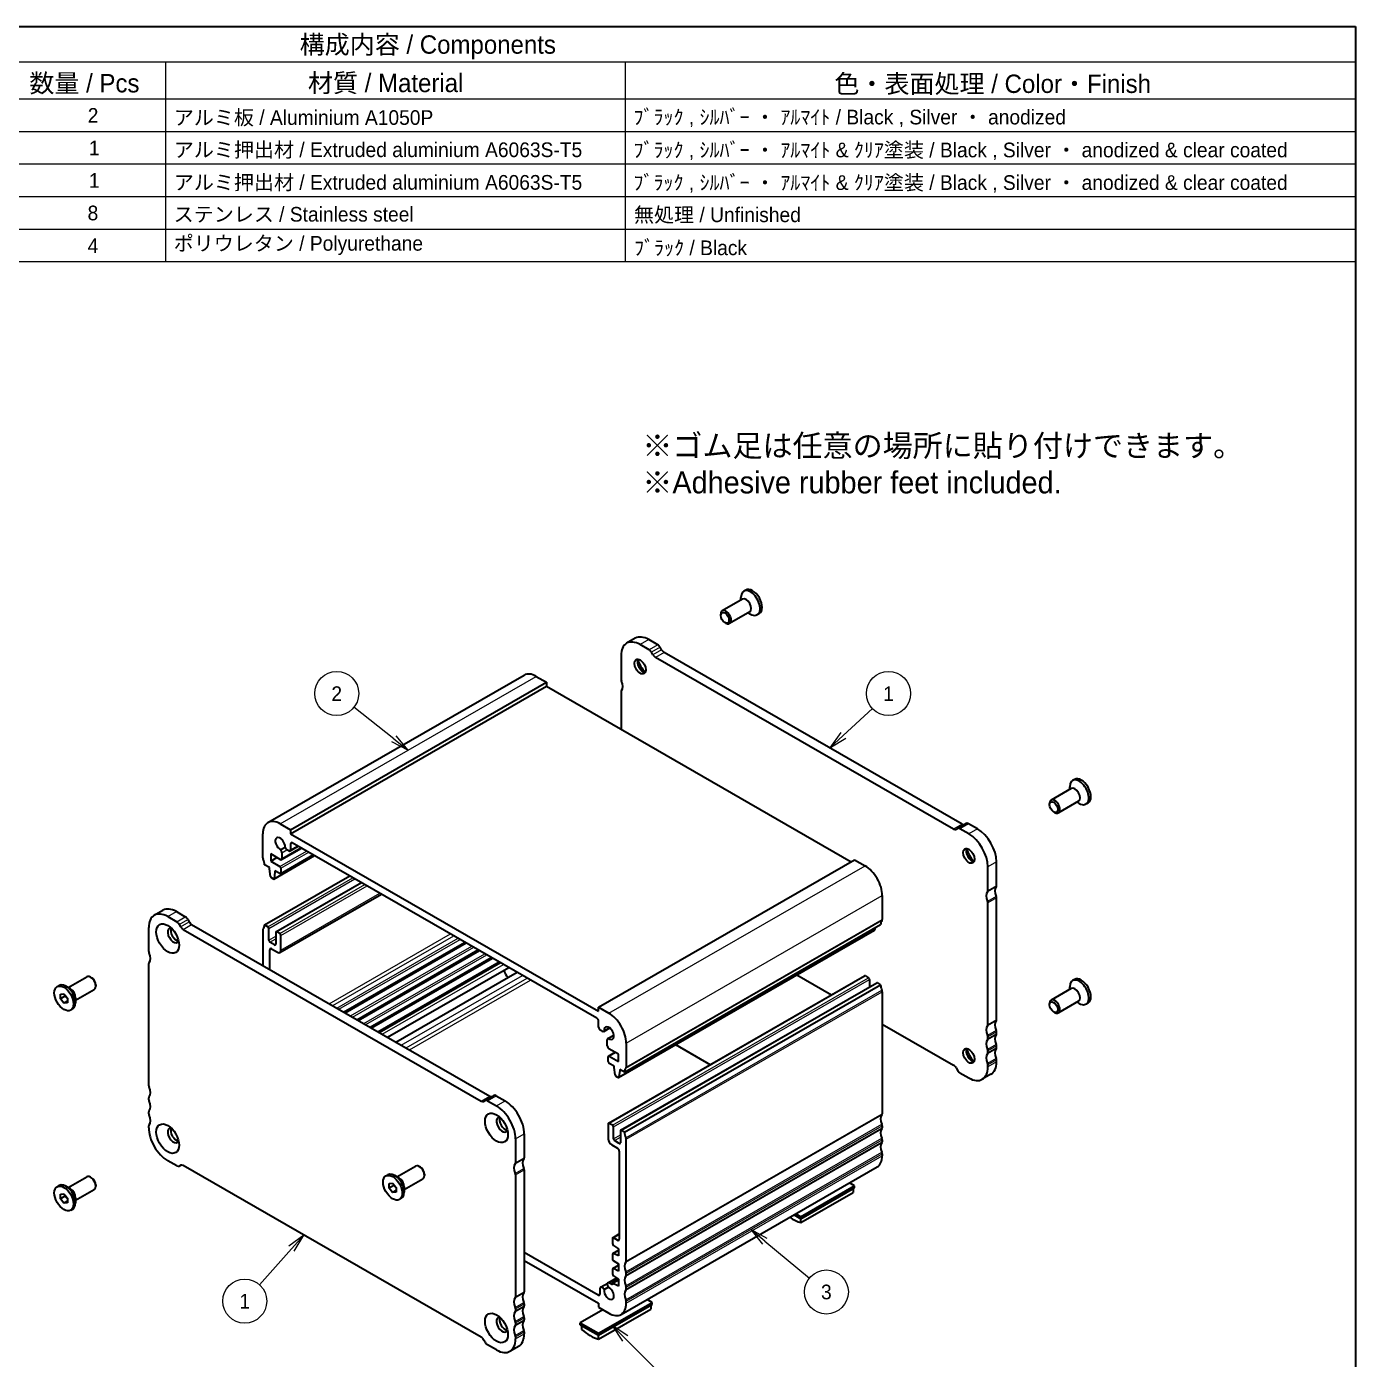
# Model space of a CAD drawing. Header units: millimetres. Extents: x 0 to 3168, y 0 to 562.
# Drawn here: x 315 to 586.5, y 149.2 to 421.5 of the extents above; entities that cross this region are included whole.
import ezdxf

# ---------------------------------------------------------------- set-up
doc = ezdxf.new("R2010")
doc.units = ezdxf.units.MM
doc.header["$LTSCALE"] = 1.5
for name, color, linetype, lineweight in [('Border (ISO)', 7, 'Continuous', 35), ('Symbol (ISO)', 7, 'Continuous', 18), ('Visible (ISO)', 7, 'Continuous', 35), ('Visible Narrow (ISO)', 7, 'Continuous', 25)]:
    doc.layers.add(name, color=color, linetype=linetype, lineweight=lineweight)
doc.layers.add('Symbol (TK)', color=100, linetype='Continuous', lineweight=18, true_color=0x00ff3f)
doc.styles.add('Note Text (TK)', font='')
doc.styles.add('Note Text (TK2)', font='')
doc.styles.get('Note Text (TK)').set_extended_font_data('MS PGothic')
doc.styles.get('Note Text (TK2)').set_extended_font_data('MS PGothic')

# ---------------------------------------------------------------- blocks, each defined once
blk = doc.blocks.new('図面枠 tk図枠')
at = {"layer": 'Border (ISO)'}
for p, q in [((14.5, 289), (405.5, 289)), ((405.5, 289), (405.5, 8))]:
    blk.add_line(p, q, dxfattribs=at)
blk = doc.blocks.new('バルーン1')
at = {"layer": 'Symbol (TK)', "color": 100, "true_color": 0x00ff40}
for p, q in [((274.52, 204.09), (269.09, 208.38)), ((274.21, 203.7), (276.48, 202.54)), ((274.52, 204.09), (276.48, 202.54)), ((276.48, 202.54), (274.83, 204.48))]:
    blk.add_line(p, q, dxfattribs=at)
at = {"layer": 'Symbol (TK)'}
blk.add_circle((266.74, 210.24), 3, dxfattribs=at)
at = {"layer": 'Symbol (TK)', "color": 7, "insert": (266.74, 210.22), "char_height": 2, "attachment_point": 5, "style": 'Note Text (TK2)'}
blk.add_mtext('2', dxfattribs=at)
blk = doc.blocks.new('バルーン2')
at = {"layer": 'Symbol (TK)', "color": 100, "true_color": 0x00ff40}
for p, q in [((335.74, 204.54), (339.71, 208.21)), ((335.4, 204.91), (333.9, 202.84)), ((335.74, 204.54), (333.9, 202.84)), ((333.9, 202.84), (336.08, 204.17))]:
    blk.add_line(p, q, dxfattribs=at)
at = {"layer": 'Symbol (TK)'}
blk.add_circle((341.91, 210.24), 3, dxfattribs=at)
at = {"layer": 'Symbol (TK)', "color": 7, "insert": (341.91, 210.22), "char_height": 2, "attachment_point": 5, "style": 'Note Text (TK2)'}
blk.add_mtext('1', dxfattribs=at)
blk = doc.blocks.new('バルーン3')
at = {"layer": 'Symbol (TK)', "color": 100, "true_color": 0x00ff40}
for p, q in [((262.25, 136.48), (260.21, 134.95)), ((260.59, 134.62), (262.25, 136.48)), ((260.96, 134.28), (262.25, 136.48)), ((260.59, 134.62), (256.2, 129.71))]:
    blk.add_line(p, q, dxfattribs=at)
at = {"layer": 'Symbol (TK)'}
blk.add_circle((254.21, 127.48), 3, dxfattribs=at)
at = {"layer": 'Symbol (TK)', "color": 7, "insert": (254.21, 127.46), "char_height": 2, "attachment_point": 5, "style": 'Note Text (TK2)'}
blk.add_mtext('1', dxfattribs=at)
blk = doc.blocks.new('バルーン5')
at = {"layer": 'Symbol (TK)', "color": 100, "true_color": 0x00ff40}
for p, q in [((306.02, 122.4), (304.26, 124.16)), ((306.38, 122.75), (304.26, 124.16)), ((304.26, 124.16), (305.67, 122.04)), ((306.02, 122.4), (310.93, 117.49))]:
    blk.add_line(p, q, dxfattribs=at)
at = {"layer": 'Symbol (TK)'}
blk.add_circle((313.05, 115.37), 3, dxfattribs=at)
at = {"layer": 'Symbol (TK)', "color": 7, "insert": (313.05, 115.37), "char_height": 2, "attachment_point": 5, "style": 'Note Text (TK2)'}
blk.add_mtext('5', dxfattribs=at)
blk = doc.blocks.new('バルーン6')
at = {"layer": 'Symbol (TK)', "color": 100, "true_color": 0x00ff40}
for p, q in [((325.06, 135.64), (323.13, 137.23)), ((325.38, 136.02), (323.13, 137.23)), ((323.13, 137.23), (324.74, 135.25)), ((325.06, 135.64), (331.13, 130.62))]:
    blk.add_line(p, q, dxfattribs=at)
at = {"layer": 'Symbol (TK)'}
blk.add_circle((333.44, 128.72), 3, dxfattribs=at)
at = {"layer": 'Symbol (TK)', "color": 7, "insert": (333.44, 128.71), "char_height": 2, "attachment_point": 5, "style": 'Note Text (TK2)'}
blk.add_mtext('3', dxfattribs=at)
blk = doc.blocks.new('構成内容 _ Components')
at = {"layer": 'Symbol (ISO)'}
for p, q in [((405.5, 289), (155.16, 289)), ((405.5, 289), (405.5, 284.16)), ((405.5, 284.16), (155.16, 284.16)), ((243.4, 284.16), (243.4, 279.12)), ((306.01, 284.16), (306.01, 279.12)), ((405.5, 284.16), (405.5, 279.12)), ((405.5, 279.12), (155.16, 279.12)), ((243.4, 279.12), (243.4, 256.95)), ((306.01, 279.12), (306.01, 256.95)), ((405.5, 279.12), (405.5, 256.95)), ((405.5, 274.69), (155.16, 274.69)), ((405.5, 270.25), (155.16, 270.25)), ((405.5, 265.82), (155.16, 265.82)), ((405.5, 261.39), (155.16, 261.39)), ((405.5, 256.95), (155.16, 256.95))]:
    blk.add_line(p, q, dxfattribs=at)
at = {"layer": 'Symbol (ISO)', "color": 7, "attachment_point": 7}
for s, insert, char_height, style in [('構成内容 / Components', (261.69, 284.56), 2.5, 'Note Text (TK)'), ('数量 / Pcs', (224.87, 279.76), 2.5, 'Note Text (TK)'), ('材質 / Material', (262.82, 279.8), 2.5, 'Note Text (TK)'), ('色・表面処理 / Color・Finish', (334.53, 279.69), 2.5, 'Note Text (TK)'), ('2', (232.82, 275.91), 2, 'Note Text (TK2)'), ('アルミ板 / Aluminium A1050P', (244.55, 275.4), 2, 'Note Text (TK2)'), ('ﾌﾞﾗｯｸ , ｼﾙﾊﾞｰ ・ ｱﾙﾏｲﾄ / Black , Silver ・ anodized', (307.16, 275.31), 2, 'Note Text (TK2)'), ('1', (232.99, 271.48), 2, 'Note Text (TK2)'), ('アルミ押出材 / Extruded aluminium A6063S-T5', (244.55, 271.01), 2, 'Note Text (TK2)'), ('ﾌﾞﾗｯｸ , ｼﾙﾊﾞｰ ・ ｱﾙﾏｲﾄ & ｸﾘｱ塗装 / Black , Silver ・ anodized & clear coated', (307.16, 270.83), 2, 'Note Text (TK2)'), ('1', (232.99, 267.05), 2, 'Note Text (TK2)'), ('アルミ押出材 / Extruded aluminium A6063S-T5', (244.55, 266.57), 2, 'Note Text (TK2)'), ('ﾌﾞﾗｯｸ , ｼﾙﾊﾞｰ ・ ｱﾙﾏｲﾄ & ｸﾘｱ塗装 / Black , Silver ・ anodized & clear coated', (307.16, 266.39), 2, 'Note Text (TK2)'), ('8', (232.8, 262.59), 2, 'Note Text (TK2)'), ('ステンレス / Stainless steel', (244.53, 262.31), 2, 'Note Text (TK2)'), ('無処理 / Unfinished', (307.24, 262.15), 2, 'Note Text (TK2)'), ('4', (232.8, 258.15), 2, 'Note Text (TK2)'), ('ポリウレタン / Polyurethane', (244.53, 257.88), 2, 'Note Text (TK2)'), ('ﾌﾞﾗｯｸ / Black', (307.24, 257.71), 2, 'Note Text (TK2)')]:
    blk.add_mtext(s, dxfattribs=dict(at, insert=insert, char_height=char_height, style=style))

msp = doc.modelspace()

# ---------------------------------------------------------------- linework, layer by layer
at = {"layer": 'Visible (ISO)'}
for p, q in [((461.945, 306.3795), (461.5278, 306.1393)), ((461.2636, 304.5216), (457.1388, 302.1463)), ((460.9515, 304.3419), (460.9515, 304.8668)), ((456.8267, 301.2074), (456.8267, 301.4572)), ((457.6672, 299.7479), (457.8833, 299.6225)), ((462.7607, 301.9218), (458.6359, 299.5466)), ((462.4486, 301.7421), (462.9026, 301.4786)), ((464.7097, 301.5787), (464.2925, 301.3384)), ((439.3695, 296.5294), (437.6017, 295.5114)), ((442.1748, 294.1888), (440.3464, 295.2417)), ((443.9426, 295.2068), (442.1141, 296.2597)), ((444.7355, 294.1721), (444.4426, 294.6794)), ((436.4573, 292.9848), (436.4573, 288.0795)), ((442.9677, 293.1541), (442.6748, 293.6614)), ((504.4002, 257.5381), (443.4677, 292.6267)), ((506.168, 258.556), (445.2355, 293.6447)), ((364.3121, 258.8614), (416.638, 288.9939)), ((419.1332, 288.7487), (421.2545, 287.5271)), ((368.9286, 257.3946), (421.2545, 287.5271)), ((368.9286, 256.5771), (421.2545, 286.7096)), ((421.2545, 287.5271), (421.2545, 286.7096)), ((421.2545, 286.7096), (483.4772, 250.8779)), ((436.4573, 285.6269), (436.4573, 277.9549)), ((529.1202, 267.6959), (528.703, 267.4557)), ((528.4387, 265.838), (524.314, 263.4627)), ((528.1266, 265.6583), (528.1266, 266.1832)), ((524.0019, 262.5238), (524.0019, 262.7736)), ((529.9358, 263.2382), (525.8111, 260.863)), ((529.6237, 263.0585), (530.0777, 262.795)), ((531.8848, 262.8951), (531.4676, 262.6548)), ((524.8424, 261.0643), (525.0584, 260.9389)), ((363.2717, 251.6592), (363.2717, 256.5645)), ((366.8073, 258.6162), (368.9286, 257.3946)), ((368.9286, 257.3946), (368.9286, 256.5771)), ((368.9286, 256.5771), (431.8611, 220.3367)), ((505.1931, 257.6595), (504.9002, 257.4896)), ((506.9618, 258.6781), (505.1941, 257.6601)), ((507.5215, 256.5582), (505.6931, 257.6111)), ((509.2893, 257.5761), (507.4609, 258.6291)), ((367.8061, 253.7869), (366.9492, 253.2934)), ((367.0583, 251.3147), (371.1429, 253.6669)), ((368.575, 253.1), (368.1928, 253.3201)), ((368.8246, 253.0755), (370.4972, 254.0387)), ((368.9286, 254.5332), (368.9286, 253.3052)), ((431.5075, 218.9052), (369.2821, 254.7384)), ((364.8627, 252.4598), (364.8627, 250.9883)), ((366.8088, 251.3392), (364.8627, 252.4598)), ((364.8627, 250.9883), (366.1405, 251.724)), ((364.8627, 250.9883), (366.7366, 249.9092)), ((365.5012, 247.3401), (373.8154, 252.1279)), ((366.8863, 248.4229), (373.5677, 252.2705)), ((367.1623, 252.7221), (367.1623, 251.5444)), ((431.8611, 221.1542), (484.187, 251.2867)), ((484.187, 251.2867), (486.3083, 250.0651)), ((513.1784, 245.9348), (513.1784, 250.8401)), ((364.6132, 249.6603), (363.6253, 250.2293)), ((363.6253, 237.9661), (381.0165, 247.981)), ((364.6132, 249.4151), (364.6132, 249.6603)), ((364.8001, 247.8809), (364.6132, 249.4151)), ((365.7446, 248.7636), (365.5614, 247.4432)), ((365.7446, 249.0088), (365.7446, 248.7636)), ((366.7366, 248.4376), (365.7446, 249.0088)), ((365.7446, 248.7636), (365.9575, 248.8862)), ((366.9487, 249.5418), (366.9487, 248.5607)), ((511.4106, 244.9168), (511.4106, 249.8221)), ((365.3515, 247.3548), (365.0098, 247.5516)), ((365.9505, 236.5556), (383.4038, 246.6063)), ((366.7406, 232.3227), (387.4742, 244.2623)), ((489.8439, 243.9414), (489.8439, 239.0361)), ((511.4106, 217.529), (511.4106, 242.4641)), ((513.1784, 218.5469), (513.1784, 243.4821)), ((341.0816, 239.9292), (342.8494, 240.9472)), ((343.8263, 239.6595), (345.6547, 238.6066)), ((345.5941, 240.6775), (347.4225, 239.6246)), ((339.9372, 232.4973), (339.9372, 237.4026)), ((346.1547, 238.0792), (346.4476, 237.5719)), ((346.9476, 237.0445), (407.8801, 201.9558)), ((347.9225, 239.0972), (348.2154, 238.5899)), ((348.7154, 238.0625), (409.6479, 202.9738)), ((363.2717, 236.9433), (363.2717, 229.6801)), ((364.2617, 237.5996), (363.6253, 237.9661)), ((364.4738, 234.8204), (364.4738, 237.2322)), ((435.9296, 206.7831), (488.2555, 236.9156)), ((437.1644, 207.8809), (489.4903, 238.0134)), ((488.3647, 237.3652), (488.3155, 237.0181)), ((365.6759, 233.8829), (364.686, 234.453)), ((365.888, 236.4178), (365.888, 234.006)), ((366.7366, 236.1744), (366.1002, 236.5409)), ((366.9487, 232.782), (366.9487, 235.807)), ((379.8274, 220.1463), (404.5898, 234.4061)), ((380.0647, 220.0097), (404.8271, 234.2694)), ((364.686, 228.8657), (364.686, 232.8588)), ((365.0395, 233.0639), (366.2416, 232.3717)), ((382.5318, 218.5889), (407.2942, 232.8487)), ((382.7621, 218.4563), (407.5245, 232.7161)), ((339.9372, 205.1095), (339.9372, 230.0447)), ((385.2222, 217.0396), (409.9847, 231.2994)), ((385.4595, 216.903), (410.2219, 231.1627)), ((386.7838, 216.1404), (411.5462, 230.4001)), ((387.0452, 215.9899), (411.8076, 230.2496)), ((388.7604, 215.0022), (413.5228, 229.2619)), ((323.4919, 225.1841), (327.3045, 227.3797)), ((328.2732, 227.1784), (328.0572, 227.3038)), ((390.4438, 214.0327), (415.2063, 228.2925)), ((433.9034, 197.4241), (486.2293, 227.5566)), ((436.3783, 195.9989), (488.7042, 226.1314)), ((472.3526, 227.7577), (479.4657, 223.6616)), ((486.379, 227.5418), (487.0154, 227.1754)), ((487.2276, 226.8079), (487.2276, 225.281)), ((488.8539, 226.1167), (489.4903, 225.7502)), ((529.1202, 226.8186), (528.703, 226.5783)), ((321.2308, 225.3476), (321.648, 225.5878)), ((321.906, 223.8264), (322.6131, 223.8912)), ((321.906, 222.8823), (321.906, 223.8264)), ((322.8252, 223.4117), (321.906, 222.8823)), ((322.6131, 223.8912), (323.3202, 223.012)), ((323.9324, 224.9285), (323.0379, 225.4476)), ((324.989, 222.5844), (328.8016, 224.7799)), ((329.1137, 225.7188), (329.1137, 225.469)), ((437.1644, 195.6177), (489.4903, 225.7502)), ((489.8439, 224.3203), (489.8439, 199.3851)), ((528.4387, 224.9606), (524.314, 222.5854)), ((528.1266, 224.7809), (528.1266, 225.3058)), ((322.6131, 222.0031), (321.906, 222.8823)), ((323.3202, 222.4103), (322.6131, 222.0031)), ((323.3202, 222.0679), (322.6131, 222.0031)), ((323.3202, 223.012), (323.3202, 222.0679)), ((323.9954, 220.5467), (324.4126, 220.787)), ((324.989, 223.0937), (324.989, 222.0595)), ((431.8611, 221.1542), (433.9824, 219.9326)), ((431.8611, 220.3367), (431.8611, 221.1542)), ((524.0019, 221.6465), (524.0019, 221.8963)), ((529.9358, 222.3609), (525.8111, 219.9856)), ((529.6237, 222.1812), (530.0777, 221.9177)), ((531.8848, 222.0177), (531.4676, 221.7775)), ((431.8611, 217.0648), (431.8611, 218.2928)), ((524.8424, 220.1869), (525.0584, 220.0615)), ((432.5969, 216.2323), (432.2146, 216.4524)), ((432.9213, 216.2004), (434.1419, 216.9033)), ((434.1282, 216.9137), (432.9848, 216.2553)), ((433.7626, 214.746), (434.9786, 215.4463)), ((433.8405, 214.7732), (434.9805, 215.4297)), ((489.8439, 217.6852), (504.4, 209.3029)), ((513.1784, 215.6855), (513.1784, 216.0943)), ((433.6274, 213.2697), (433.6274, 214.4474)), ((435.927, 211.5367), (433.9809, 212.6573)), ((437.5179, 213.8089), (437.5179, 208.9036)), ((447.5899, 213.4979), (454.703, 209.4018)), ((511.4106, 214.6675), (511.4106, 215.0763)), ((513.1784, 212.8241), (513.1784, 213.2329)), ((433.841, 210.04), (433.841, 211.021)), ((433.9034, 211.1589), (435.2432, 211.9304)), ((434.0531, 211.1442), (435.927, 210.0651)), ((435.927, 210.0651), (435.927, 211.5367)), ((511.4106, 211.8061), (511.4106, 212.2149)), ((513.1784, 209.9627), (513.1784, 210.3715)), ((435.0451, 209.1013), (434.0531, 209.6726)), ((435.0451, 208.8561), (435.0451, 209.1013)), ((435.2283, 207.3247), (435.0451, 208.8561)), ((435.7799, 206.7978), (435.4382, 206.9946)), ((436.1765, 208.2046), (435.9896, 206.8856)), ((436.1765, 208.4498), (436.1765, 208.2046)), ((437.1644, 207.8809), (436.1765, 208.4498)), ((436.1765, 208.2046), (436.3894, 208.3272)), ((504.9, 208.7755), (505.1931, 208.2678)), ((505.6752, 207.751), (507.5215, 206.6878)), ((512.034, 207.4361), (510.2662, 206.4181)), ((511.4106, 208.9447), (511.4106, 209.3535)), ((339.9372, 202.2481), (339.9372, 202.6568)), ((408.3801, 201.9074), (408.673, 202.0773)), ((408.674, 202.0779), (410.4418, 203.0959)), ((409.173, 202.0289), (411.0014, 200.9759)), ((410.9408, 203.0468), (412.7692, 201.9939)), ((339.9372, 199.3867), (339.9372, 199.7954)), ((339.9372, 196.5252), (339.9372, 196.934)), ((433.841, 197.2863), (433.841, 194.2613)), ((434.6895, 197.0429), (434.0531, 197.4094)), ((434.9017, 194.2637), (434.9017, 196.6755)), ((489.8439, 196.9324), (489.8439, 196.5237)), ((414.8905, 194.2398), (414.8905, 189.3346)), ((416.6583, 195.2578), (416.6583, 190.3526)), ((436.1037, 193.3262), (435.1138, 193.8963)), ((436.3159, 195.8611), (436.3159, 193.4493)), ((437.1644, 195.6177), (436.528, 195.9842)), ((437.5179, 169.2526), (437.5179, 194.1878)), ((489.8439, 194.071), (489.8439, 193.6622)), ((434.5481, 193.0366), (435.7502, 192.3444)), ((436.1037, 191.732), (436.1037, 173.7459)), ((489.8439, 191.2096), (489.8439, 190.8008)), ((345.6726, 188.7259), (343.8263, 189.7892)), ((346.1538, 188.6869), (346.4733, 188.8709)), ((346.4478, 188.8576), (346.1547, 188.6875)), ((407.8799, 153.7207), (346.9478, 188.8091)), ((390.667, 186.5005), (394.4797, 188.6961)), ((395.4484, 188.4948), (395.2323, 188.6202)), ((416.6583, 187.8999), (416.6583, 162.9647)), ((436.4776, 158.3714), (488.8035, 188.5039)), ((323.4919, 184.3068), (327.3045, 186.5023)), ((328.2732, 186.301), (328.0572, 186.4264)), ((388.4059, 186.664), (388.8231, 186.9042)), ((389.0811, 185.1428), (389.7882, 185.2076)), ((389.7882, 185.2076), (390.4953, 184.3284)), ((391.1076, 186.2449), (390.213, 186.764)), ((392.1641, 183.9008), (395.9768, 186.0963)), ((396.2889, 187.0352), (396.2889, 186.7854)), ((414.8905, 186.8819), (414.8905, 161.9467)), ((484.187, 184.6566), (483.1548, 185.251)), ((321.2308, 184.4702), (321.648, 184.7105)), ((321.906, 182.949), (322.6131, 183.0138)), ((321.906, 182.005), (321.906, 182.949)), ((322.8252, 182.5343), (321.906, 182.005)), ((322.6131, 183.0138), (323.3202, 182.1346)), ((323.9324, 184.0511), (323.0379, 184.5703)), ((324.989, 181.707), (328.8016, 183.9026)), ((329.1137, 184.8415), (329.1137, 184.5917)), ((389.0811, 184.1987), (389.0811, 185.1428)), ((390.0004, 184.7281), (389.0811, 184.1987)), ((389.7882, 183.3195), (389.0811, 184.1987)), ((390.4953, 183.7267), (389.7882, 183.3195)), ((390.4953, 183.3843), (389.7882, 183.3195)), ((390.4953, 184.3284), (390.4953, 183.3843)), ((392.1641, 184.4101), (392.1641, 183.3759)), ((473.2268, 178.3451), (484.187, 184.6566)), ((473.2268, 177.9363), (484.187, 184.2478)), ((473.2268, 177.122), (483.9042, 183.2707)), ((483.9042, 184.085), (483.9042, 183.2707)), ((484.187, 184.2478), (484.187, 184.6566)), ((322.6131, 181.1258), (321.906, 182.005)), ((323.3202, 181.533), (322.6131, 181.1258)), ((323.3202, 181.1906), (322.6131, 181.1258)), ((323.3202, 182.1346), (323.3202, 181.1906)), ((323.9954, 179.6694), (324.4126, 179.9096)), ((324.989, 182.2164), (324.989, 181.1821)), ((391.1706, 181.8631), (391.5878, 182.1034)), ((471.8397, 178.7351), (473.2268, 177.9363)), ((472.1946, 178.9395), (473.2268, 178.3451)), ((473.2268, 177.9363), (473.2268, 178.3451)), ((473.2268, 177.122), (473.2268, 177.9363)), ((434.7519, 174.0441), (436.1037, 174.8226)), ((434.6895, 173.9063), (434.6895, 172.8452)), ((434.8869, 172.4869), (435.927, 171.8039)), ((435.7502, 173.5408), (434.9017, 174.0294)), ((435.927, 171.8039), (435.927, 170.3323)), ((431.8017, 162.325), (416.6583, 171.0454)), ((416.6583, 169.4104), (431.8611, 160.6557)), ((434.6897, 170.7183), (434.682, 169.7458)), ((434.7521, 170.8539), (435.927, 171.5304)), ((434.8793, 169.3852), (435.927, 168.6972)), ((435.927, 170.3323), (434.887, 170.8471)), ((434.6895, 167.6094), (434.6895, 166.6319)), ((434.7519, 167.7473), (435.927, 168.4239)), ((435.927, 167.2256), (434.8869, 167.7405)), ((434.8869, 166.2736), (435.927, 165.5905)), ((435.927, 168.6972), (435.927, 167.2256)), ((437.5179, 166.3912), (437.5179, 166.8)), ((432.1373, 163.6543), (432.1373, 162.54)), ((432.2725, 163.9446), (433.7222, 164.7794)), ((432.9848, 163.4429), (433.8444, 163.9378)), ((433.7626, 164.8093), (435.5496, 165.8383)), ((434.6895, 164.4305), (434.087, 164.7774)), ((434.6895, 164.7315), (435.927, 165.4441)), ((435.927, 164.1189), (434.6895, 164.7315)), ((434.6895, 164.7315), (434.6895, 164.4305)), ((435.927, 165.5905), (435.927, 164.1189)), ((437.5179, 163.5298), (437.5179, 163.9385)), ((431.8017, 162.325), (432.1368, 162.518)), ((431.8611, 154.5241), (442.8213, 160.8357)), ((437.5179, 160.6683), (437.5179, 161.0771)), ((442.8213, 160.8357), (441.789, 161.4301)), ((442.8213, 160.4269), (442.8213, 160.8357)), ((414.8905, 159.4941), (414.8905, 159.0853)), ((416.6583, 160.5121), (416.6583, 160.1033)), ((432.7274, 159.3393), (428.1134, 156.6823)), ((431.8611, 160.6557), (431.8611, 159.8382)), ((431.8611, 154.1153), (442.8213, 160.4269)), ((431.8611, 159.8382), (433.9824, 158.6166)), ((431.8611, 153.3011), (442.5384, 159.4497)), ((442.5384, 160.264), (442.5384, 159.4497)), ((414.8905, 156.6327), (414.8905, 156.2239)), ((416.6583, 157.6507), (416.6583, 157.2419)), ((428.1134, 156.6823), (431.8611, 154.5241)), ((428.1134, 156.2735), (428.1134, 156.6823)), ((428.1134, 156.2735), (431.8611, 154.1153)), ((428.3963, 156.1106), (428.3963, 155.2963)), ((408.673, 152.6856), (408.3799, 153.1933)), ((414.8905, 153.7713), (414.8905, 153.3625)), ((416.6583, 154.7893), (416.6583, 154.3805)), ((431.8611, 154.1153), (431.8611, 154.5241)), ((431.8611, 153.3011), (431.8611, 154.1153)), ((411.0014, 151.1056), (409.1551, 152.1688)), ((413.7461, 150.8359), (415.5139, 151.8539))]:
    msp.add_line(p, q, dxfattribs=at)
for centre, major_axis, start_param, end_param in [((462.9102, 303.7388), (1.3823, -2.4004), 5.49585344, 10.21210983), ((463.3273, 303.9791), (1.3823, -2.4004), 0, 3.14159263), ((462.0121, 303.2217), (0.7485, -1.2999), 0, 3.14159265), ((457.8874, 300.8464), (0.7485, -1.2999), 5.49585344, 10.21210983), ((442.1141, 291.7632), (-2.7447, 4.7662), 5.49972085, 6.28318531), ((440.3464, 290.7452), (-2.7447, 4.7662), 5.49972085, 7.07051718), ((442.1748, 293.3713), (-0.499, 0.8666), 4.71432269, 5.49972085), ((443.9426, 294.3893), (-0.499, 0.8666), 4.71432269, 5.49972085), ((445.2355, 294.4623), (-0.499, 0.8666), 1.57273004, 2.3581282), ((440.9474, 291.0914), (0.8234, -1.4299), 3.51368435, 5.91109361), ((442.1141, 291.7632), (1.6468, -2.8597), 4.2288349, 5.19594306), ((443.4677, 293.4443), (-0.499, 0.8666), 1.57273004, 2.3581282), ((419.1332, 284.661), (-2.4952, 4.3329), 5.49972085, 6.28318531), ((436.8108, 287.8759), (0.2495, -0.4333), 3.92892453, 4.57242563), ((435.3966, 287.464), (0.9981, -1.7332), 0.14383076, 1.43083298), ((436.8108, 285.4233), (-0.2495, 0.4333), 0.14383076, 0.78733187), ((530.0853, 265.0553), (1.3823, -2.4004), 5.49585344, 10.21210983), ((530.5025, 265.2955), (1.3823, -2.4004), 0, 3.14159265), ((529.1873, 264.5381), (0.7485, -1.2999), 0, 3.14159265), ((525.0625, 262.1628), (0.7485, -1.2999), 5.49585344, 10.21210983), ((366.8073, 254.5285), (-2.4952, 4.3329), 5.49972085, 7.07051718), ((507.4609, 257.8115), (-0.499, 0.8666), 5.49972085, 6.28318531), ((504.4002, 258.3556), (0.499, -0.8666), 5.49972085, 6.28511902), ((505.6931, 256.7935), (-0.499, 0.8666), 5.49972085, 6.28511902), ((506.168, 259.3736), (0.499, -0.8666), 5.49972085, 6.23550525), ((507.5215, 252.0616), (-2.7447, 4.7662), 3.92892453, 5.49972085), ((509.2893, 253.0796), (-2.7447, 4.7662), 3.92892453, 5.49972085), ((366.8073, 254.5285), (-0.7111, 1.2349), 3.78762842, 8.78260961), ((366.7027, 252.9868), (0.3244, -0.5633), 0.78733187, 1.79210723), ((368.1928, 253.8515), (-0.3244, 0.5633), 1.35335284, 2.3581282), ((368.575, 253.5088), (0.2495, -0.4333), 5.49972085, 7.07051718), ((369.2821, 254.3296), (-0.2495, 0.4333), 5.49972085, 7.07051718), ((508.1226, 252.4078), (0.8234, -1.4299), 3.51368435, 5.91109361), ((509.2893, 253.0796), (1.6468, -2.8597), 4.2288349, 5.19594306), ((363.6253, 251.4556), (-0.2495, 0.4333), 0.78733187, 1.43083298), ((362.2111, 251.0437), (-0.9981, 1.7332), 3.92892453, 4.57242563), ((366.8088, 251.748), (0.2495, -0.4333), 5.49972085, 7.07051718), ((365.0098, 247.7969), (-0.1497, 0.26), 0.93761586, 2.3581282), ((366.7366, 249.6639), (0.1497, -0.26), 0.78733187, 2.3581282), ((366.7366, 248.6829), (0.1497, -0.26), 5.49972085, 7.07051718), ((486.3083, 245.9774), (2.4952, -4.3329), 0.78733187, 2.3581282), ((365.3515, 247.6001), (0.1497, -0.26), 5.49972085, 6.92302185), ((514.239, 244.0977), (-0.9981, 1.7332), 0.14383076, 1.43083298), ((512.8248, 246.1384), (0.2495, -0.4333), 0.14383076, 0.78733187), ((512.4713, 243.0797), (-0.9981, 1.7332), 0.14383076, 1.43083298), ((511.0571, 245.1204), (0.2495, -0.4333), 0.14383076, 0.78733187), ((511.0571, 242.6677), (-0.2495, 0.4333), 3.92892453, 4.57242563), ((512.8248, 243.6857), (-0.2495, 0.4333), 3.92892453, 4.57242563), ((343.8263, 235.163), (-2.7447, 4.7662), 5.49972085, 7.07051718), ((345.5941, 236.181), (-2.7447, 4.7662), 5.49972085, 6.28318531), ((344.993, 235.8349), (-0.8234, 1.4299), 5.91816764, 9.78979563), ((345.5941, 236.181), (-0.8234, 1.4299), 0.37677125, 2.76482141), ((345.6547, 237.7891), (0.499, -0.8666), 1.57273004, 2.3581282), ((346.9476, 237.8621), (0.499, -0.8666), 4.71432269, 5.49972085), ((347.4225, 238.807), (0.499, -0.8666), 1.57273004, 2.3581282), ((348.7154, 238.8801), (0.499, -0.8666), 4.71432269, 5.49972085), ((363.6253, 236.7397), (-0.2495, 0.4333), 0.14383076, 0.78733187), ((362.2111, 238.7804), (0.9981, -1.7332), 0.14383076, 0.78733187), ((364.2617, 237.3543), (-0.1497, 0.26), 3.92892453, 5.49972085), ((488.1058, 237.1756), (0.1497, -0.26), 0, 0.63704789), ((490.9045, 237.199), (-0.9981, 1.7332), 0.14383076, 0.78733187), ((489.4903, 239.2397), (0.2495, -0.4333), 0.14383076, 0.78733187), ((364.686, 234.6982), (-0.1497, 0.26), 0.78733187, 2.3581282), ((366.1002, 236.2956), (-0.1497, 0.26), 5.49972085, 7.07051718), ((366.7366, 235.9291), (-0.1497, 0.26), 3.92892453, 5.49972085), ((340.2908, 232.2937), (-0.2495, 0.4333), 0.78733187, 1.43083298), ((338.8766, 231.8818), (0.9981, -1.7332), 0.14383076, 1.43083298), ((365.0395, 232.6552), (-0.2495, 0.4333), 5.49972085, 7.07051718), ((365.6759, 234.1282), (0.1497, -0.26), 5.49972085, 7.07051718), ((366.2416, 233.1892), (0.499, -0.8666), 5.49972085, 7.07051718), ((340.2908, 229.8411), (-0.2495, 0.4333), 0.14383076, 0.78733187), ((323.0303, 223.1874), (-1.3823, 2.4004), 3.14159265, 6.28318531), ((328.0531, 226.0798), (-0.7485, 1.2999), 3.14159265, 6.28318531), ((328.27, 226.2047), (-0.5955, 1.0341), 3.92892453, 5.49585344), ((413.4763, 228.2628), (-0.6562, 1.1396), 0.87532711, 2.26136869), ((486.379, 227.2966), (-0.1497, 0.26), 5.49972085, 6.28318531), ((487.0154, 226.9301), (0.1497, -0.26), 0.78733187, 2.3581282), ((488.8539, 225.8714), (-0.1497, 0.26), 5.49972085, 6.28318531), ((530.0853, 224.1779), (1.3823, -2.4004), 5.49585344, 10.21210983), ((530.5025, 224.4181), (1.3823, -2.4004), 0, 3.14159265), ((323.9283, 223.7045), (0.7485, -1.2999), 0.78733187, 2.35426078), ((490.9045, 224.9358), (0.9981, -1.7332), 3.92892454, 4.57242563), ((489.4903, 224.5239), (0.2495, -0.4333), 0.78733187, 1.43083298), ((529.1873, 223.6608), (0.7485, -1.2999), 0, 3.14159265), ((525.0625, 221.2855), (0.7485, -1.2999), 5.49585344, 10.21210983), ((431.5075, 218.4964), (-0.2495, 0.4333), 3.92892453, 5.49972085), ((433.9824, 215.8449), (2.4952, -4.3329), 0.78733187, 2.3581282), ((514.239, 216.7098), (-0.9981, 1.7332), 0.14383076, 1.43083298), ((512.8248, 218.7505), (0.2495, -0.4333), 0.14383076, 0.78733187), ((432.2146, 216.8612), (-0.2495, 0.4333), 0.78733187, 2.3581282), ((432.5969, 216.7637), (0.3244, -0.5633), 5.49972085, 6.50449621), ((433.9824, 215.8449), (-0.7111, 1.2349), 2.21683209, 7.21181329), ((512.4713, 215.6918), (-0.9981, 1.7332), 0.14383076, 1.43083298), ((511.0571, 217.7326), (0.2495, -0.4333), 0.14383076, 0.78733187), ((511.0571, 215.2799), (-0.2495, 0.4333), 3.92892453, 4.57242563), ((514.239, 213.8484), (-0.9981, 1.7332), 0.14383076, 1.43083298), ((512.8248, 216.2979), (-0.2495, 0.4333), 3.92892453, 4.57242563), ((512.8248, 215.8891), (0.2495, -0.4333), 0.14383076, 0.78733187), ((434.087, 214.1827), (-0.3244, 0.5633), 6.06574182, 7.07051718), ((433.9809, 213.0661), (-0.2495, 0.4333), 0.78733187, 2.3581282), ((508.1226, 211.5304), (0.8234, -1.4299), 3.51368435, 5.91109361), ((509.2893, 212.2023), (1.6468, -2.8597), 4.2288349, 5.19594306), ((512.4713, 212.8304), (-0.9981, 1.7332), 0.14383076, 1.43083298), ((511.0571, 214.8711), (0.2495, -0.4333), 0.14383076, 0.78733187), ((511.0571, 212.4185), (-0.2495, 0.4333), 3.92892453, 4.57242563), ((514.239, 210.987), (-0.9981, 1.7332), 0.14383076, 1.43083298), ((512.8248, 213.4365), (-0.2495, 0.4333), 3.92892453, 4.57242563), ((512.8248, 213.0277), (0.2495, -0.4333), 0.14383076, 0.78733187), ((434.0531, 210.8989), (-0.1497, 0.26), 5.49972085, 7.07051718), ((434.0531, 209.9178), (-0.1497, 0.26), 0.78733187, 2.3581282), ((512.4713, 209.969), (-0.9981, 1.7332), 0.14383076, 1.43083298), ((511.0571, 212.0097), (0.2495, -0.4333), 0.14383076, 0.78733187), ((509.2893, 212.2023), (2.7447, -4.7662), 0, 0.78733187), ((512.8248, 210.5751), (-0.2495, 0.4333), 3.92892453, 4.57242563), ((435.4382, 207.2399), (-0.1497, 0.26), 0.9348272, 2.3581282), ((438.5786, 207.0665), (-0.9981, 1.7332), 0.14383076, 0.78733187), ((437.1644, 209.1072), (0.2495, -0.4333), 0.14383076, 0.78733187), ((504.4, 208.4854), (0.499, -0.8666), 1.57273004, 2.3581282), ((505.6931, 208.558), (0.499, -0.8666), 4.71432269, 5.47442707), ((507.5215, 211.1843), (2.7447, -4.7662), 5.49972085, 7.07051718), ((511.0571, 209.5571), (-0.2495, 0.4333), 3.92892453, 4.57242563), ((340.2908, 204.9059), (-0.2495, 0.4333), 0.78733187, 1.43083298), ((338.8766, 204.494), (0.9981, -1.7332), 0.14383076, 1.43083298), ((435.7799, 207.0431), (0.1497, -0.26), 5.49972085, 6.92023319), ((340.2908, 202.4532), (-0.2495, 0.4333), 0.14383076, 0.78733187), ((340.2908, 202.0445), (-0.2495, 0.4333), 0.78733187, 1.43083298), ((338.8766, 201.6325), (0.9981, -1.7332), 0.14383076, 1.43083298), ((407.8801, 202.7734), (0.499, -0.8666), 5.49972085, 6.28511902), ((409.173, 201.2113), (-0.499, 0.8666), 5.49972085, 6.28511902), ((409.6479, 203.7914), (0.499, -0.8666), 5.49972085, 6.23550525), ((410.9408, 202.2293), (-0.499, 0.8666), 5.49972085, 6.28318531), ((412.7692, 197.4974), (2.7447, -4.7662), 0.78733187, 2.3581282), ((340.2908, 199.5918), (-0.2495, 0.4333), 0.14383076, 0.78733187), ((340.2908, 199.1831), (-0.2495, 0.4333), 0.78733187, 1.43083298), ((338.8766, 198.7711), (0.9981, -1.7332), 0.14383076, 1.43083298), ((411.0014, 196.4794), (2.7447, -4.7662), 0.78733187, 2.3581282), ((490.9045, 197.548), (-0.9981, 1.7332), 0.14383076, 1.43083298), ((489.4903, 199.5887), (0.2495, -0.4333), 0.14383076, 0.78733187), ((340.2908, 196.7304), (-0.2495, 0.4333), 0.14383076, 0.78733187), ((343.8263, 194.2857), (-2.7447, 4.7662), 0.78733187, 2.3581282), ((344.993, 194.9575), (-0.8234, 1.4299), 5.91816764, 9.78979563), ((345.5941, 195.3037), (-0.8234, 1.4299), 0.37677125, 2.76482141), ((412.1682, 197.1513), (-0.8234, 1.4299), 5.91816764, 9.78979563), ((412.7692, 197.4974), (-0.8234, 1.4299), 0.37677125, 2.76482141), ((434.0531, 197.1641), (-0.1497, 0.26), 5.49972085, 7.07051718), ((434.6895, 196.7976), (-0.1497, 0.26), 3.92892453, 5.49972085), ((490.9045, 194.6865), (-0.9981, 1.7332), 0.14383076, 1.43083298), ((489.4903, 197.136), (0.2495, -0.4333), 0.78733187, 1.43083298), ((489.4903, 196.7273), (0.2495, -0.4333), 0.14383076, 0.78733187), ((434.5481, 193.8541), (0.499, -0.8666), 3.92892453, 5.49972085), ((435.1138, 194.1415), (-0.1497, 0.26), 0.78733187, 2.3581282), ((436.1037, 193.5715), (0.1497, -0.26), 5.49972085, 7.07051718), ((436.528, 195.7389), (-0.1497, 0.26), 5.49972085, 7.07051718), ((438.5786, 194.8033), (-0.9981, 1.7332), 0.78733188, 1.43083298), ((437.1644, 194.3914), (-0.2495, 0.4333), 3.92892453, 4.57242563), ((490.9045, 191.8251), (-0.9981, 1.7332), 0.14383076, 1.43083298), ((489.4903, 194.2746), (0.2495, -0.4333), 0.78733187, 1.43083298), ((489.4903, 193.8658), (0.2495, -0.4333), 0.14383076, 0.78733187), ((435.7502, 191.9356), (0.2495, -0.4333), 0.78733187, 2.3581282), ((486.3083, 192.8368), (2.4952, -4.3329), 0, 0.78733187), ((489.4903, 191.4132), (0.2495, -0.4333), 0.78733187, 1.43083298), ((345.6547, 189.5535), (0.499, -0.8666), 5.52501464, 6.28511902), ((346.9478, 187.9916), (-0.499, 0.8666), 5.49972085, 6.28511902), ((395.2282, 187.3962), (-0.7485, 1.2999), 3.14159265, 6.28318531), ((395.4451, 187.5211), (-0.5955, 1.0341), 3.92892453, 5.49585344), ((415.9512, 187.4975), (-0.9981, 1.7332), 0.14383076, 1.43083298), ((414.537, 189.5382), (0.2495, -0.4333), 0.14383076, 0.78733187), ((417.719, 188.5154), (-0.9981, 1.7332), 0.14383076, 1.43083298), ((416.3047, 190.5562), (0.2495, -0.4333), 0.14383076, 0.78733187), ((416.3047, 188.1035), (0.2495, -0.4333), 0.78733187, 1.43083298), ((328.0531, 185.2025), (-0.7485, 1.2999), 3.14159265, 6.28318531), ((328.27, 185.3274), (-0.5955, 1.0341), 3.92892453, 5.49585344), ((390.2054, 184.5038), (-1.3823, 2.4004), 3.14159265, 6.28318531), ((391.1035, 185.0209), (0.7485, -1.2999), 0.78733187, 2.35426078), ((414.537, 187.0855), (0.2495, -0.4333), 0.78733187, 1.43083298), ((323.0303, 182.31), (-1.3823, 2.4004), 3.14159265, 6.28318531), ((323.9283, 182.8272), (0.7485, -1.2999), 0.78733187, 2.35426078), ((471.4944, 186.046), (4.9903, -8.6658), 5.42099574, 5.74724054), ((434.9017, 173.7841), (-0.1497, 0.26), 5.49972085, 7.07051718), ((434.9017, 172.7231), (0.1497, -0.26), 3.92892453, 5.42990768), ((435.7502, 173.9495), (0.2495, -0.4333), 5.49972085, 7.07051718), ((434.8941, 169.6213), (0.1497, -0.26), 3.91972359, 5.42990768), ((434.9018, 170.5939), (-0.1497, 0.26), 5.56953402, 7.06131624), ((438.5786, 167.4155), (-0.9981, 1.7332), 0.14383076, 1.43083298), ((437.1644, 169.4562), (0.2495, -0.4333), 0.14383076, 0.78733187), ((434.9017, 167.4873), (-0.1497, 0.26), 5.56953402, 7.07051718), ((434.9017, 166.5097), (0.1497, -0.26), 3.92892453, 5.42990768), ((438.5786, 164.5541), (-0.9981, 1.7332), 0.14383076, 1.43083298), ((437.1644, 167.0035), (-0.2495, 0.4333), 3.92892453, 4.57242563), ((437.1644, 166.5948), (0.2495, -0.4333), 0.14383076, 0.78733187), ((432.5969, 163.3813), (-0.3244, 0.5633), 4.49494551, 7.05477534), ((433.9824, 162.7043), (0.7111, -1.2349), 3.78762843, 8.78260964), ((434.087, 164.246), (-0.3244, 0.5633), 5.49972085, 8.07529247), ((437.1644, 164.1421), (-0.2495, 0.4333), 3.92892453, 4.57242563), ((437.1644, 163.7334), (0.2495, -0.4333), 0.14383076, 0.78733187), ((415.9512, 160.1096), (-0.9981, 1.7332), 0.14383076, 1.43083298), ((414.537, 162.1503), (0.2495, -0.4333), 0.14383076, 0.78733187), ((417.719, 161.1276), (-0.9981, 1.7332), 0.14383076, 1.43083298), ((416.3047, 163.1683), (0.2495, -0.4333), 0.14383076, 0.78733187), ((416.3047, 160.7157), (0.2495, -0.4333), 0.78733187, 1.43083298), ((431.7838, 162.7436), (0.2495, -0.4333), 5.55034141, 7.07051718), ((433.9824, 162.7043), (2.4952, -4.3329), 5.49972085, 7.07051718), ((438.5786, 161.6926), (-0.9981, 1.7332), 0.14383076, 1.43083298), ((437.1644, 161.2807), (-0.2495, 0.4333), 3.92892453, 4.57242563), ((415.9512, 157.2482), (-0.9981, 1.7332), 0.14383076, 1.43083298), ((414.537, 159.6977), (0.2495, -0.4333), 0.78733187, 1.43083298), ((414.537, 159.2889), (0.2495, -0.4333), 0.14383076, 0.78733187), ((417.719, 158.2662), (-0.9981, 1.7332), 0.14383076, 1.43083298), ((416.3047, 160.3069), (0.2495, -0.4333), 0.14383076, 0.78733187), ((412.1682, 156.2739), (-0.8234, 1.4299), 5.91816764, 9.78979563), ((412.7692, 156.6201), (-0.8234, 1.4299), 0.37677125, 2.76482141), ((415.9512, 154.3868), (-0.9981, 1.7332), 0.14383076, 1.43083298), ((414.537, 156.8363), (0.2495, -0.4333), 0.78733187, 1.43083298), ((414.537, 156.4275), (0.2495, -0.4333), 0.14383076, 0.78733187), ((417.719, 155.4048), (-0.9981, 1.7332), 0.14383076, 1.43083298), ((416.3047, 157.8543), (0.2495, -0.4333), 0.78733187, 1.43083298), ((416.3047, 157.4455), (0.2495, -0.4333), 0.14383076, 0.78733187), ((430.1287, 162.225), (4.9903, -8.6658), 5.25220116, 5.74724054), ((407.8799, 152.9031), (-0.499, 0.8666), 4.71432269, 5.49972085), ((409.173, 152.9758), (-0.499, 0.8666), 1.57273004, 2.33283442), ((411.0014, 155.6021), (2.7447, -4.7662), 5.49972085, 7.07051718), ((414.537, 153.9749), (0.2495, -0.4333), 0.78733187, 1.43083298), ((412.7692, 156.6201), (2.7447, -4.7662), 0, 0.78733187), ((416.3047, 154.9929), (0.2495, -0.4333), 0.78733187, 1.43083298)]:
    msp.add_ellipse(centre, major_axis=major_axis, ratio=0.57809312, start_param=start_param, end_param=end_param, dxfattribs=at)
for centre, major_axis in [((457.6705, 300.7215), (0.5955, -1.0341)), ((440.3464, 290.7452), (-0.8234, 1.4299)), ((524.8456, 262.0379), (0.5955, -1.0341)), ((507.5215, 252.0616), (-0.8234, 1.4299)), ((343.8263, 235.163), (-1.6468, 2.8597)), ((322.6131, 222.9471), (1.3823, -2.4004)), ((524.8456, 221.1606), (0.5955, -1.0341)), ((507.5215, 211.1843), (-0.8234, 1.4299)), ((411.0014, 196.4794), (-1.6468, 2.8597)), ((343.8263, 194.2857), (-1.6468, 2.8597)), ((389.7882, 184.2636), (1.3823, -2.4004)), ((322.6131, 182.0698), (1.3823, -2.4004)), ((411.0014, 155.6021), (-1.6468, 2.8597))]:
    msp.add_ellipse(centre, major_axis=major_axis, ratio=0.57809312, dxfattribs=at)
for points, weights in [([(322.8587, 223.5858), (322.8453, 223.5035), (322.8252, 223.4117)], [1.03958972244, 1.02330594982, 1]), ([(322.8252, 223.4117), (323.1351, 223.1673), (323.3202, 222.9045)], [1, 1.09656875174, 1.0725752364]), ([(322.8587, 182.7084), (322.8453, 182.6261), (322.8252, 182.5343)], [1.03958972244, 1.02330594982, 1]), ([(322.8252, 182.5343), (323.1351, 182.29), (323.3202, 182.0272)], [1, 1.09656875174, 1.0725752364]), ([(390.0339, 184.9022), (390.0204, 184.8199), (390.0004, 184.7281)], [1.03958972244, 1.02330594982, 1]), ([(390.0004, 184.7281), (390.3102, 184.4837), (390.4953, 184.2209)], [1, 1.09656875174, 1.0725752364])]:
    msp.add_rational_spline(points, weights, degree=2, dxfattribs=at)
at = {"layer": 'Visible Narrow (ISO)'}
for p, q in [((442.1141, 296.2597), (440.3464, 295.2417)), ((443.9426, 295.2068), (442.1748, 294.1888)), ((444.4426, 294.6794), (442.6748, 293.6614)), ((444.7355, 294.1721), (442.9677, 293.1541)), ((445.2355, 293.6447), (443.4677, 292.6267)), ((366.8073, 258.6162), (419.1332, 288.7487)), ((506.168, 258.556), (504.4002, 257.5381)), ((507.4609, 258.6291), (505.6931, 257.6111)), ((509.2893, 257.5761), (507.5215, 256.5582)), ((367.1623, 251.5444), (370.9955, 253.7517)), ((367.1623, 252.7221), (368.1968, 253.3178)), ((368.9286, 254.5332), (369.2835, 254.7376)), ((368.9286, 253.3052), (370.3498, 254.1236)), ((365.5614, 247.4432), (373.7559, 252.1621)), ((366.7366, 249.9092), (372.2024, 253.0567)), ((366.9487, 249.5418), (372.6275, 252.8119)), ((366.9487, 248.5607), (373.4793, 252.3214)), ((513.1784, 250.8401), (511.4106, 249.8221)), ((433.9824, 219.9326), (486.3083, 250.0651)), ((364.2617, 237.5996), (381.6529, 247.6145)), ((364.4738, 237.2322), (382.078, 247.3697)), ((366.1002, 236.5409), (383.4914, 246.5558)), ((366.7366, 236.1744), (384.1278, 246.1893)), ((366.9487, 235.807), (384.5529, 245.9446)), ((513.1077, 245.7302), (511.3399, 244.7122)), ((513.1784, 245.9348), (511.4106, 244.9168)), ((366.9487, 232.782), (387.1793, 244.4321)), ((437.5179, 213.8089), (489.8439, 243.9414)), ((513.1077, 243.7681), (511.3399, 242.7501)), ((513.1784, 243.4821), (511.4106, 242.4641)), ((343.8263, 239.6595), (345.5941, 240.6775)), ((345.6547, 238.6066), (347.4225, 239.6246)), ((346.1547, 238.0792), (347.9225, 239.0972)), ((346.4476, 237.5719), (348.2154, 238.5899)), ((346.9476, 237.0445), (348.7154, 238.0625)), ((435.9896, 206.8856), (488.3155, 237.0181)), ((437.4472, 208.6991), (489.7731, 238.8316)), ((437.5179, 208.9036), (489.8439, 239.0361)), ((364.4738, 234.8204), (365.888, 235.6348)), ((364.686, 234.453), (365.888, 235.1452)), ((376.8355, 221.8692), (401.598, 236.1289)), ((377.544, 221.4612), (402.3065, 235.721)), ((378.3926, 220.9726), (403.155, 235.2323)), ((378.8176, 220.7278), (403.5801, 234.9875)), ((379.7389, 220.1973), (404.5014, 234.457)), ((364.686, 232.8588), (365.0409, 233.0631)), ((365.6759, 233.8829), (365.888, 234.0051)), ((381.1776, 219.3688), (405.94, 233.6285)), ((381.5854, 219.1339), (406.3478, 233.3937)), ((382.4414, 218.641), (407.2038, 232.9007)), ((383.8752, 217.8153), (408.6376, 232.0751)), ((384.285, 217.5794), (409.0474, 231.8391)), ((385.1338, 217.0906), (409.8962, 231.3503)), ((387.6477, 215.6429), (412.4101, 229.9026)), ((391.5474, 213.3972), (416.3098, 227.657)), ((392.5149, 212.8401), (417.2773, 227.0998)), ((393.2234, 212.4321), (417.9858, 226.6918)), ((434.0531, 197.4094), (486.379, 227.5418)), ((434.6895, 197.0429), (487.0154, 227.1754)), ((434.9017, 196.6755), (487.2276, 226.8079)), ((436.528, 195.9842), (488.8539, 226.1167)), ((437.4472, 194.4738), (489.7731, 224.6062)), ((437.5179, 194.1878), (489.8439, 224.3203)), ((513.1077, 218.3424), (511.3399, 217.3244)), ((513.1784, 218.5469), (511.4106, 217.529)), ((513.1077, 216.3803), (511.3399, 215.3623)), ((513.1077, 215.481), (511.3399, 214.463)), ((513.1784, 216.0943), (511.4106, 215.0763)), ((513.1784, 215.6855), (511.4106, 214.6675)), ((513.1077, 213.5189), (511.3399, 212.5009)), ((513.1077, 212.6196), (511.3399, 211.6016)), ((513.1784, 213.2329), (511.4106, 212.2149)), ((513.1784, 212.8241), (511.4106, 211.8061)), ((434.0531, 211.1442), (435.3309, 211.8799)), ((513.1077, 210.6575), (511.3399, 209.6395)), ((513.1784, 210.3715), (511.4106, 209.3535)), ((513.1784, 209.9627), (511.4106, 208.9447)), ((407.8801, 201.9558), (409.6479, 202.9738)), ((409.173, 202.0289), (410.9408, 203.0468)), ((411.0014, 200.9759), (412.7692, 201.9939)), ((437.4472, 169.048), (489.7731, 199.1805)), ((437.5179, 169.2526), (489.8439, 199.3851)), ((437.4472, 167.0859), (489.7731, 197.2184)), ((437.4472, 166.1866), (489.7731, 196.3191)), ((437.5179, 166.8), (489.8439, 196.9324)), ((437.5179, 166.3912), (489.8439, 196.5237)), ((414.8905, 194.2398), (416.6583, 195.2578)), ((434.9017, 194.2637), (436.3159, 195.0781)), ((435.1138, 193.8963), (436.3159, 194.5885)), ((436.1037, 193.3262), (436.3159, 193.4484)), ((437.4472, 164.2245), (489.7731, 194.357)), ((437.4472, 163.3252), (489.7731, 193.4577)), ((437.5179, 163.9385), (489.8439, 194.071)), ((437.5179, 163.5298), (489.8439, 193.6622)), ((437.4472, 161.3631), (489.7731, 191.4956)), ((437.5179, 161.0771), (489.8439, 191.2096)), ((437.5179, 160.6683), (489.8439, 190.8008)), ((346.1547, 188.6875), (346.4732, 188.8709)), ((414.8198, 189.13), (416.5876, 190.148)), ((414.8198, 187.1679), (416.5876, 188.1859)), ((414.8905, 189.3346), (416.6583, 190.3526)), ((414.8905, 186.8819), (416.6583, 187.8999)), ((434.9017, 174.0294), (436.1037, 174.7216)), ((435.7502, 173.5408), (436.1037, 173.7444)), ((434.887, 170.8471), (435.927, 171.4459)), ((434.8869, 167.7405), (435.927, 168.3394)), ((434.087, 164.7774), (435.727, 165.7218)), ((414.8198, 161.7422), (416.5876, 162.7602)), ((414.8198, 159.7801), (416.5876, 160.7981)), ((414.8905, 161.9467), (416.6583, 162.9647)), ((414.8198, 158.8808), (416.5876, 159.8988)), ((414.8905, 159.4941), (416.6583, 160.5121)), ((414.8905, 159.0853), (416.6583, 160.1033)), ((414.8198, 156.9187), (416.5876, 157.9367)), ((414.8198, 156.0194), (416.5876, 157.0374)), ((414.8905, 156.6327), (416.6583, 157.6507)), ((414.8905, 156.2239), (416.6583, 157.2419)), ((414.8198, 154.0573), (416.5876, 155.0752)), ((414.8905, 153.7713), (416.6583, 154.7893)), ((414.8905, 153.3625), (416.6583, 154.3805))]:
    msp.add_line(p, q, dxfattribs=at)

# ---------------------------------------------------------------- block references
at = {"xscale": 1.5, "yscale": 1.5, "zscale": 1.5}
msp.add_blockref('図面枠 tk図枠', (-21.75, -12), dxfattribs=at)
at = {"layer": 'Symbol (ISO)', "xscale": 1.5, "yscale": 1.5, "zscale": 1.5}
msp.add_blockref('構成内容 _ Components', (-21.75, -12), dxfattribs=at)
at = {"layer": 'Symbol (TK)', "xscale": 1.5, "yscale": 1.5, "zscale": 1.5}
for name in ['バルーン1', 'バルーン2', 'バルーン3', 'バルーン6', 'バルーン5']:
    msp.add_blockref(name, (-21.75, -30.1227), dxfattribs=at)

# ---------------------------------------------------------------- texts
at = {"layer": 'Symbol (ISO)', "insert": (440.8117, 338.1341), "char_height": 4.5, "width": 126.394744, "attachment_point": 1, "style": 'Note Text (TK)'}
msp.add_mtext('※ゴム足は任意の場所に貼り付けできます。\\P※Adhesive rubber feet included.{\\H1.14063x; }', dxfattribs=at)

doc.saveas('drawing.dxf')
